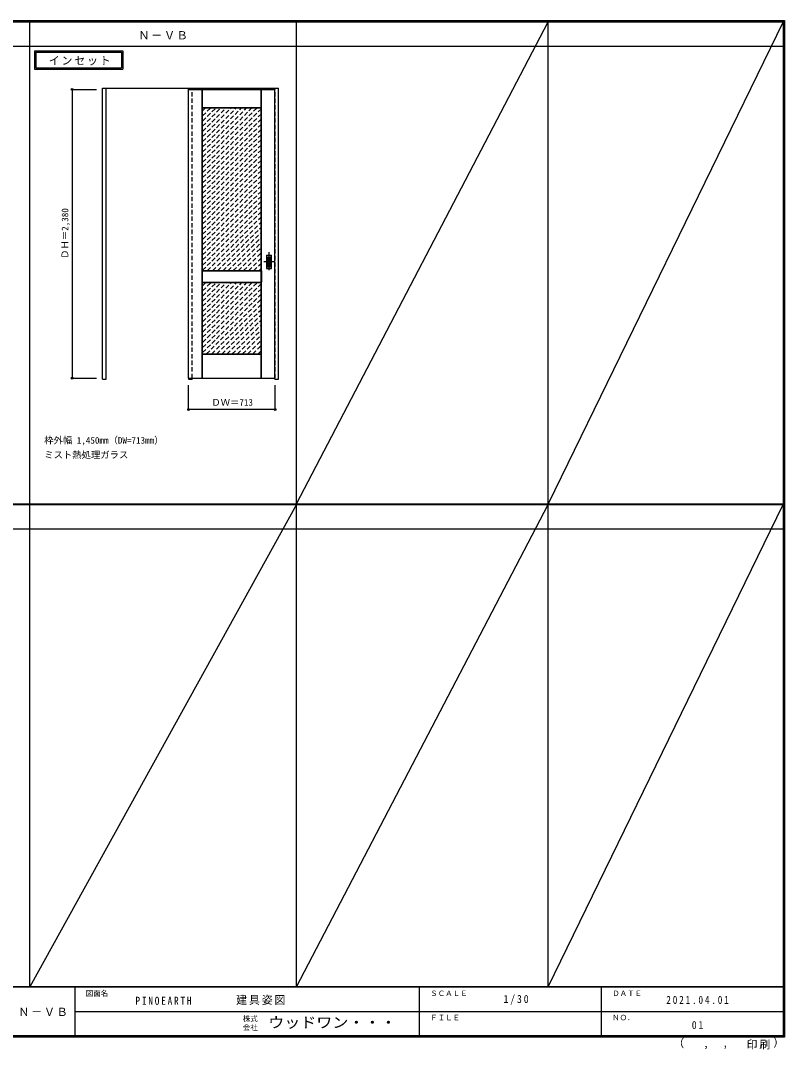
# Model space of a CAD drawing. Units: millimetres, scale not verified. Extents: x -6000 to 5700, y -4307 to 4175.
# Drawn here: x -597 to 5700, y -4307 to 4175 of the extents above; entities that cross this region are included whole.
import ezdxf
from ezdxf.enums import TextEntityAlignment as Align

# ---------------------------------------------------------------- set-up
doc = ezdxf.new("R2010")
doc.units = ezdxf.units.MM
doc.header["$LTSCALE"] = 30
doc.header["$PDMODE"] = 32
doc.header["$PDSIZE"] = 15
doc.linetypes.add('CHAIN1', pattern=[8, 5, -1, 1, -1])
doc.linetypes.add('DASHED1', pattern=[1.8, 1.2, -0.6])
for name, color, linetype in [('0-1_通り芯', 4, 'CHAIN1'), ('0-2_扉', 7, 'Continuous'), ('0-3_仕上げ', 7, 'Continuous'), ('0-4_枠', 3, 'Continuous'), ('0-6_引手', 7, 'Continuous'), ('0-A_文字', 7, 'Continuous'), ('0-B_寸法', 7, 'Continuous'), ('0-C_ハッチ', 4, 'DASHED1'), ('F-1_枠', 6, 'Continuous'), ('F-A_文字', 7, 'Continuous')]:
    doc.layers.add(name, color=color, linetype=linetype)
doc.styles.add('ＭＳ ゴシック', font='')
doc.styles.get('ＭＳ ゴシック').set_extended_font_data('MS Gothic')

msp = doc.modelspace()

# ---------------------------------------------------------------- linework, layer by layer
at = {"layer": '0-1_通り芯'}
for p, q in [((1450, 2266), (1450, 2104)), ((1491, 2185), (1409, 2185))]:
    msp.add_line(p, q, dxfattribs=at)
at = {"layer": '0-2_扉'}
for p, q in [((788, 1227.5), (788, 3607.5)), ((788, 3607.5), (1498, 3607.5)), ((788, 1227.5), (1498, 1227.5))]:
    msp.add_line(p, q, dxfattribs=at)
at = {"layer": '0-2_扉', "color": 4, "linetype": 'DASHED1'}
for p, q in [((1498, 3607.5), (1501, 3607.5)), ((1501, 1227.5), (1501, 3607.5)), ((1498, 1227.5), (1501, 1227.5))]:
    msp.add_line(p, q, dxfattribs=at)
at = {"layer": '0-3_仕上げ'}
for p, q in [((900, 1227.5), (900, 3607.5)), ((901, 3457.5), (901, 3607.5)), ((902, 3458.5), (902, 3607.5)), ((1387, 3458.5), (1387, 3607.5)), ((1388, 3457.5), (1388, 3607.5)), ((1389, 1227.5), (1389, 3607.5)), ((902, 3458.5), (1387, 3458.5)), ((904, 2114.5), (904, 3454.5)), ((904, 3454.5), (1385, 3454.5)), ((1385, 3454.5), (1388, 3457.5)), ((1385, 2114.5), (1385, 3454.5)), ((1387, 3458.5), (1388, 3457.5)), ((901, 2111.5), (904, 2114.5)), ((901, 2111.5), (902, 2110.5)), ((901, 2111.5), (901, 2017.5)), ((902, 2018.5), (902, 2110.5)), ((902, 2110.5), (1387, 2110.5)), ((904, 2114.5), (1385, 2114.5)), ((1385, 2114.5), (1388, 2111.5)), ((1388, 2111.5), (1387, 2110.5)), ((1387, 2018.5), (1387, 2110.5)), ((1388, 2111.5), (1388, 2017.5)), ((902, 2018.5), (901, 2017.5)), ((901, 2017.5), (904, 2014.5)), ((902, 2018.5), (1387, 2018.5)), ((904, 1427.5), (904, 2014.5)), ((904, 2014.5), (1385, 2014.5)), ((1385, 2014.5), (1388, 2017.5)), ((1385, 1427.5), (1385, 2014.5)), ((1387, 2018.5), (1388, 2017.5)), ((901, 1424.5), (904, 1427.5)), ((901, 1227.5), (901, 1424.5)), ((901, 1424.5), (902, 1423.5)), ((902, 1227.5), (902, 1423.5)), ((902, 1423.5), (1387, 1423.5)), ((904, 1427.5), (1385, 1427.5)), ((1385, 1427.5), (1388, 1424.5)), ((1388, 1424.5), (1387, 1423.5)), ((1387, 1227.5), (1387, 1423.5)), ((1388, 1227.5), (1388, 1424.5))]:
    msp.add_line(p, q, dxfattribs=at)
msp.add_lwpolyline([(902, 3458.5), (901, 3457.5), (904, 3454.5)], dxfattribs=at)
at = {"layer": '0-4_枠'}
for p, q in [((78, 3618), (1528, 3618)), ((78, 1218), (78, 3618)), ((108, 1218), (108, 3618)), ((1498, 1218), (1498, 3618)), ((1528, 1218), (1528, 3618)), ((78, 1218), (108, 1218)), ((788, 1227.5), (788, 1218)), ((788, 1218), (818, 1218)), ((818, 1227.5), (818, 1218)), ((1498, 1218), (1528, 1218))]:
    msp.add_line(p, q, dxfattribs=at)
at = {"layer": '0-4_枠', "color": 4, "linetype": 'DASHED1'}
for p, q in [((788, 1227.5), (788, 3618)), ((818, 1227.5), (818, 3618))]:
    msp.add_line(p, q, dxfattribs=at)
at = {"layer": '0-6_引手', "color": 3}
for p, q in [((1429, 2238.5), (1429, 2131.5)), ((1430.5, 2240), (1469.5, 2240)), ((1471, 2131.5), (1471, 2238.5)), ((1430.5, 2130), (1469.5, 2130))]:
    msp.add_line(p, q, dxfattribs=at)
at = {"layer": '0-6_引手'}
for p, q in [((1437.5, 2222.5), (1437.5, 2147.5)), ((1439, 2224), (1461, 2224)), ((1462.5, 2147.5), (1462.5, 2222.5)), ((1439, 2146), (1461, 2146))]:
    msp.add_line(p, q, dxfattribs=at)
at = {"layer": '0-6_引手', "color": 3}
for centre, start, end in [((1430.5, 2238.5), 90, 180), ((1469.5, 2238.5), 0, 90), ((1430.5, 2131.5), 180, 270), ((1469.5, 2131.5), 270, 0)]:
    msp.add_arc(centre, 1.5, start, end, dxfattribs=at)
at = {"layer": '0-6_引手'}
for centre, start, end in [((1439, 2222.5), 90, 180), ((1461, 2222.5), 0, 90), ((1439, 2147.5), 180, 270), ((1461, 2147.5), 270, 0)]:
    msp.add_arc(centre, 1.5, start, end, dxfattribs=at)
at = {"layer": '0-A_文字'}
for p, q in [((-482, 3925), (-482, 3775)), ((-472, 3915), (-472, 3785)), ((-472, 3915), (234.96, 3915)), ((234.96, 3915), (234.96, 3785)), ((-482, 3775), (244.96, 3775)), ((-472, 3785), (234.96, 3785))]:
    msp.add_line(p, q, dxfattribs=at)
msp.add_lwpolyline([(-482, 3925), (244.96, 3925), (244.96, 3775)], dxfattribs=at)
at = {"layer": '0-B_寸法', "color": 4}
for p, q in [((-172, 3607.5), (28, 3607.5)), ((-172, 3607.5), (-172, 1227.5)), ((-172, 1227.5), (28, 1227.5)), ((788, 968), (788, 1168)), ((1501, 968), (1501, 1168)), ((1501, 968), (788, 968))]:
    msp.add_line(p, q, dxfattribs=at)
at = {"layer": '0-B_寸法'}
for p in [(-172, 3607.5), (-172, 1227.5), (788, 968), (1501, 968)]:
    msp.add_point(p, dxfattribs=at)
at = {"layer": '0-C_ハッチ'}
for p, q in [((904, 3431.56), (926.94, 3454.5)), ((904, 3007.29), (1351.21, 3454.5)), ((904, 3049.72), (1308.78, 3454.5)), ((904, 3092.15), (1266.35, 3454.5)), ((904, 3134.57), (1223.93, 3454.5)), ((904, 3177), (1181.5, 3454.5)), ((904, 3219.43), (1139.07, 3454.5)), ((904, 3261.85), (1096.65, 3454.5)), ((904, 3304.28), (1054.22, 3454.5)), ((904, 3346.71), (1011.79, 3454.5)), ((904, 3389.13), (969.37, 3454.5)), ((904, 2964.87), (1385, 3445.87)), ((904, 2922.44), (1385, 3403.44)), ((904, 2880.02), (1385, 3361.02)), ((904, 2837.59), (1385, 3318.59)), ((904, 2795.16), (1385, 3276.16)), ((904, 2752.74), (1385, 3233.74)), ((904, 2710.31), (1385, 3191.31)), ((904, 2667.88), (1385, 3148.88)), ((904, 2625.46), (1385, 3106.46)), ((904, 2583.03), (1385, 3064.03)), ((904, 2540.6), (1385, 3021.6)), ((904, 2498.18), (1385, 2979.18)), ((904, 2455.75), (1385, 2936.75)), ((904, 2413.33), (1385, 2894.33)), ((904, 2370.9), (1385, 2851.9)), ((904, 2328.47), (1385, 2809.47)), ((904, 2286.05), (1385, 2767.05)), ((904, 2243.62), (1385, 2724.62)), ((904, 2201.19), (1385, 2682.19)), ((904, 2158.77), (1385, 2639.77)), ((904, 2116.34), (1385, 2597.34)), ((944.59, 2114.5), (1385, 2554.91)), ((987.01, 2114.5), (1385, 2512.49)), ((1029.44, 2114.5), (1385, 2470.06)), ((1071.87, 2114.5), (1385, 2427.63)), ((1114.29, 2114.5), (1385, 2385.21)), ((1156.72, 2114.5), (1385, 2342.78)), ((1199.14, 2114.5), (1385, 2300.36)), ((1241.57, 2114.5), (1385, 2257.93)), ((1284, 2114.5), (1385, 2215.5)), ((1326.42, 2114.5), (1385, 2173.08)), ((1368.85, 2114.5), (1385, 2130.65)), ((904, 1989.06), (929.44, 2014.5)), ((904, 1607.22), (1311.28, 2014.5)), ((904, 1564.8), (1353.7, 2014.5)), ((904, 1692.08), (1226.42, 2014.5)), ((904, 1649.65), (1268.85, 2014.5)), ((904, 1776.93), (1141.57, 2014.5)), ((904, 1734.5), (1184, 2014.5)), ((904, 1861.78), (1056.72, 2014.5)), ((904, 1819.36), (1099.14, 2014.5)), ((904, 1946.63), (971.87, 2014.5)), ((904, 1904.21), (1014.29, 2014.5)), ((904, 1522.37), (1385, 2003.37)), ((904, 1479.94), (1385, 1960.94)), ((904, 1437.52), (1385, 1918.52)), ((936.41, 1427.5), (1385, 1876.09)), ((978.84, 1427.5), (1385, 1833.67)), ((1021.26, 1427.5), (1385, 1791.24)), ((1063.69, 1427.5), (1385, 1748.81)), ((1106.11, 1427.5), (1385, 1706.39)), ((1148.54, 1427.5), (1385, 1663.96)), ((1190.97, 1427.5), (1385, 1621.53)), ((1233.39, 1427.5), (1385, 1579.11)), ((1275.82, 1427.5), (1385, 1536.68)), ((1318.25, 1427.5), (1385, 1494.25)), ((1360.67, 1427.5), (1385, 1451.83))]:
    msp.add_line(p, q, dxfattribs=at)
at = {"layer": 'F-1_枠'}
for p, q in [((-6000, 4175), (5700, 4175)), ((-6000, 4170), (5700, 4170)), ((-6000, 4165), (5700, 4165)), ((-522, -3790), (-522, 4175)), ((1678, -3790), (1678, 4175)), ((3752, -3790), (3752, 4175)), ((5690, 4175), (5690, -4205)), ((5695, 4175), (5695, -4205)), ((5700, 4175), (5700, -4205)), ((-6000, 3965), (5700, 3965)), ((-6000, 190.5), (5700, 190.5)), ((-6000, 187.5), (5700, 187.5)), ((-6000, 184.5), (5700, 184.5)), ((-6000, -15.5), (5700, -15.5)), ((5700, -3790), (-6000, -3790)), ((5700, -3795), (-6000, -3795)), ((-150, -3795), (-150, -4195)), ((2690, -3795), (2690, -4195)), ((4190, -3795), (4190, -4195)), ((-150, -3995), (5690, -3995.01)), ((5700, -4195), (-6000, -4195)), ((5700, -4200), (-6000, -4200)), ((5700, -4205), (-6000, -4205))]:
    msp.add_line(p, q, dxfattribs=at)
at = {"layer": 'F-A_文字'}
for p, q in [((1678, 190.5), (3752, 4165)), ((5690, 4165), (3752, 190.5)), ((1678, 184.5), (-522, -3790)), ((1678, -3790), (3752, 184.5)), ((3752, -3790), (5690, 184.5))]:
    msp.add_line(p, q, dxfattribs=at)

# ---------------------------------------------------------------- texts
at = {"layer": '0-A_文字', "style": 'ＭＳ ゴシック'}
for s, p in [('枠外幅 1,450mm（DW=713mm）', (-402, 670.5)), ('ミスト熱処理ガラス', (-402, 550.5))]:
    msp.add_text(s, height=54.99, dxfattribs=at).set_placement(p, align=Align.BOTTOM_LEFT)
at = {"layer": '0-A_文字', "char_height": 65.98, "attachment_point": 7, "style": 'ＭＳ ゴシック'}
for s, insert in [('\\T1.17;Ｎ－ＶＢ', (375.5, 4020)), ('\\T1.17;インセット', (-364.84, 3805))]:
    msp.add_mtext(s, dxfattribs=dict(at, insert=insert))
at = {"layer": '0-B_寸法', "style": 'ＭＳ ゴシック'}
msp.add_text('ＤＨ＝2,380', height=54.99, rotation=90, dxfattribs=at).set_placement((-187, 2210.5), align=Align.BOTTOM_LEFT)
msp.add_text('ＤＷ＝713', height=54.99, dxfattribs=at).set_placement((975.75, 983), align=Align.BOTTOM_LEFT)
at = {"layer": 'F-A_文字', "style": 'ＭＳ ゴシック'}
for s, height, p in [('図面名', 43.99, (-60, -3880)), ('ＳＣＡＬＥ', 43.99, (2780, -3880)), ('ＤＡＴＥ', 43.99, (4280, -3880)), ('株式', 43.99, (1235, -4089)), ('ＦＩＬＥ', 43.99, (2780, -4080)), ('ＮＯ．', 43.99, (4280, -4080)), ('会社', 43.99, (1235, -4161)), ('（', 65.98, (4784.03, -4308.31)), ('）', 65.98, (5608.4, -4304.13)), (',', 65.98, (5031.28, -4308.31)), (',', 65.98, (5190.2, -4305.53))]:
    msp.add_text(s, height=height, dxfattribs=at).set_placement(p, align=Align.BOTTOM_LEFT)
at = {"layer": 'F-A_文字', "style": 'ＭＳ ゴシック', "width": 1.1}
msp.add_text('ウッドワン・・・', height=87.98, dxfattribs=at).set_placement((1445, -4155), align=Align.BOTTOM_LEFT)
at = {"layer": 'F-A_文字', "char_height": 65.98, "attachment_point": 7, "style": 'ＭＳ ゴシック'}
for s, insert in [('\\T1.39;\\W0.85;PINOEARTH', (350, -3940)), ('\\T1.17;建具姿図', (1180.42, -3940)), ('\\T1.38;\\W0.9;1/30', (3383.75, -3940)), ('\\T1.39;\\W0.85;2021.04.01', (4726.25, -3932.5)), ('\\T1.17;ピノアース\u3000天井ジャストシリーズ\u3000片引き戸\u3000上吊りタイプ\u3000（インセット／アウトセット）\u3000Ｎ－ＶＢ', (-5247.55, -4040)), ('\\T1.36;\\W0.9;01', (4936.25, -4140)), ('\\T1.17;印刷', (5388.15, -4306.92))]:
    msp.add_mtext(s, dxfattribs=dict(at, insert=insert))

doc.saveas('drawing.dxf')
